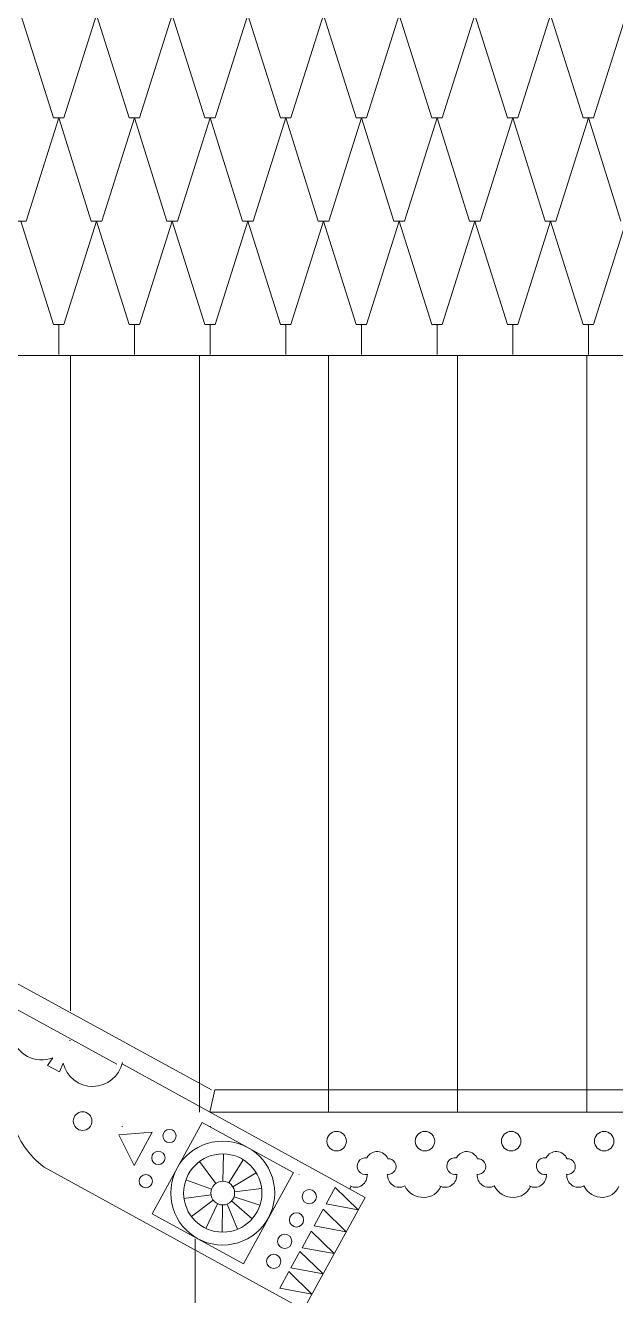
# Model space of a CAD drawing. Header units: millimetres. Extents: x 2399 to 111977, y 1313 to 59551.
# Drawn here: x 46164 to 47322, y 36305 to 38797 of the extents above; entities that cross this region are included whole.
import ezdxf

# ---------------------------------------------------------------- set-up
doc = ezdxf.new("R2010")
doc.units = ezdxf.units.MM
doc.layers.add('hatch1', color=7, linetype='Continuous', lineweight=20, true_color=0x6a6a6a)
doc.layers.add('main line', color=7, linetype='Continuous', lineweight=13)

msp = doc.modelspace()

# ---------------------------------------------------------------- linework, layer by layer
at = {"layer": 'hatch1', "color": 251, "linetype": 'Continuous', "lineweight": 20, "true_color": 0x6a6a6a}
for p, q in [((46154.7257, 38818.3853), (46218.6739, 38615.7357)), ((46303.2133, 38818.3853), (46239.2652, 38615.7357)), ((46303.2133, 38818.3853), (46367.1615, 38615.7357)), ((46451.7009, 38818.3853), (46387.7528, 38615.7357)), ((46451.7009, 38818.3853), (46515.6491, 38615.7357)), ((46600.1885, 38818.3853), (46536.2404, 38615.7357)), ((46600.1885, 38818.3853), (46664.1366, 38615.7357)), ((46748.6761, 38818.3853), (46684.728, 38615.7357)), ((46748.6761, 38818.3853), (46812.6242, 38615.7357)), ((46897.1637, 38818.3853), (46833.2156, 38615.7357)), ((46897.1637, 38818.3853), (46961.1118, 38615.7357)), ((47045.6513, 38818.3853), (46981.7031, 38615.7357)), ((47045.6513, 38818.3853), (47109.5994, 38615.7357)), ((47194.1389, 38818.3853), (47130.1907, 38615.7357)), ((47194.1389, 38818.3853), (47258.087, 38615.7357)), ((47342.6264, 38818.3853), (47278.6783, 38615.7357)), ((46228.9695, 38615.7357), (46165.0214, 38413.086)), ((46239.2652, 38615.7357), (46218.6739, 38615.7357)), ((46228.9695, 38615.7357), (46292.9177, 38413.086)), ((46377.4571, 38615.7357), (46313.509, 38413.086)), ((46387.7528, 38615.7357), (46367.1615, 38615.7357)), ((46377.4571, 38615.7357), (46441.4053, 38413.086)), ((46525.9447, 38615.7357), (46461.9966, 38413.086)), ((46536.2404, 38615.7357), (46515.6491, 38615.7357)), ((46525.9447, 38615.7357), (46589.8928, 38413.086)), ((46674.4323, 38615.7357), (46610.4842, 38413.086)), ((46684.728, 38615.7357), (46664.1366, 38615.7357)), ((46674.4323, 38615.7357), (46738.3804, 38413.086)), ((46822.9199, 38615.7357), (46758.9718, 38413.086)), ((46833.2156, 38615.7357), (46812.6242, 38615.7357)), ((46822.9199, 38615.7357), (46886.868, 38413.086)), ((46971.4075, 38615.7357), (46907.4593, 38413.086)), ((46981.7031, 38615.7357), (46961.1118, 38615.7357)), ((46971.4075, 38615.7357), (47035.3556, 38413.086)), ((47119.8951, 38615.7357), (47055.9469, 38413.086)), ((47130.1907, 38615.7357), (47109.5994, 38615.7357)), ((47119.8951, 38615.7357), (47183.8432, 38413.086)), ((47268.3827, 38615.7357), (47204.4345, 38413.086)), ((47278.6783, 38615.7357), (47258.087, 38615.7357)), ((47268.3827, 38615.7357), (47332.3308, 38413.086)), ((46165.0214, 38413.086), (46144.4301, 38413.086)), ((46154.7257, 38413.086), (46218.6739, 38210.4363)), ((46303.2133, 38413.086), (46239.2652, 38210.4363)), ((46313.509, 38413.086), (46292.9177, 38413.086)), ((46303.2133, 38413.086), (46367.1615, 38210.4363)), ((46451.7009, 38413.086), (46387.7528, 38210.4363)), ((46461.9966, 38413.086), (46441.4053, 38413.086)), ((46451.7009, 38413.086), (46515.6491, 38210.4363)), ((46600.1885, 38413.086), (46536.2404, 38210.4363)), ((46610.4842, 38413.086), (46589.8928, 38413.086)), ((46600.1885, 38413.086), (46664.1366, 38210.4363)), ((46748.6761, 38413.086), (46684.728, 38210.4363)), ((46758.9718, 38413.086), (46738.3804, 38413.086)), ((46748.6761, 38413.086), (46812.6242, 38210.4363)), ((46897.1637, 38413.086), (46833.2156, 38210.4363)), ((46907.4593, 38413.086), (46886.868, 38413.086)), ((46897.1637, 38413.086), (46961.1118, 38210.4363)), ((47045.6513, 38413.086), (46981.7031, 38210.4363)), ((47055.9469, 38413.086), (47035.3556, 38413.086)), ((47045.6513, 38413.086), (47109.5994, 38210.4363)), ((47194.1389, 38413.086), (47130.1907, 38210.4363)), ((47204.4345, 38413.086), (47183.8432, 38413.086)), ((47194.1389, 38413.086), (47258.087, 38210.4363)), ((47342.6264, 38413.086), (47278.6783, 38210.4363)), ((46239.2652, 38210.4363), (46218.6739, 38210.4363)), ((46228.9695, 38210.4363), (46228.9695, 38151.5204)), ((46387.7528, 38210.4363), (46367.1615, 38210.4363)), ((46377.4571, 38210.4363), (46377.4571, 38151.5204)), ((46536.2404, 38210.4363), (46515.6491, 38210.4363)), ((46525.9447, 38210.4363), (46525.9447, 38151.5204)), ((46525.9447, 38210.4363), (46526.3319, 38209.2094)), ((46684.728, 38210.4363), (46664.1366, 38210.4363)), ((46674.4323, 38210.4363), (46674.0452, 38209.2094)), ((46674.4323, 38210.4363), (46674.4323, 38151.5204)), ((46674.4323, 38210.4363), (46674.8194, 38209.2094)), ((46833.2156, 38210.4363), (46812.6242, 38210.4363)), ((46822.9199, 38210.4363), (46822.5328, 38209.2094)), ((46822.9199, 38210.4363), (46822.9199, 38151.5204)), ((46822.9199, 38210.4363), (46823.307, 38209.2094)), ((46981.7031, 38210.4363), (46961.1118, 38210.4363)), ((46971.4075, 38210.4363), (46971.0203, 38209.2094)), ((46971.4075, 38210.4363), (46971.4075, 38151.5204)), ((46971.4075, 38210.4363), (46971.7946, 38209.2094)), ((47130.1907, 38210.4363), (47109.5994, 38210.4363)), ((47119.8951, 38210.4363), (47119.5079, 38209.2094)), ((47119.8951, 38210.4363), (47119.8951, 38151.5204)), ((47119.8951, 38210.4363), (47120.2822, 38209.2094)), ((47278.6783, 38210.4363), (47258.087, 38210.4363)), ((47268.3827, 38210.4363), (47267.9955, 38209.2094)), ((47268.3827, 38210.4363), (47268.3827, 38151.5204)), ((47268.3827, 38210.4363), (47268.7698, 38209.2094)), ((46830.3535, 36497.447), (46353.2594, 36759.4037)), ((46510.4749, 36644.2697), (46412.4719, 36465.4097)), ((46689.2225, 36546.3283), (46510.1322, 36644.4574)), ((46376.868, 36560.1932), (46346.8842, 36620.2392)), ((46412.62, 36625.3074), (46376.868, 36560.1932)), ((46552.2293, 36582.7164), (46551.2637, 36529.2042)), ((46563.0842, 36525.736), (46591.1846, 36571.2865)), ((46505.1277, 36567.6494), (46536.9713, 36524.6323)), ((46570.7793, 36517.9814), (46616.5445, 36545.7309)), ((46591.5623, 36367.2805), (46689.5653, 36546.1405)), ((46478.5914, 36532.0357), (46528.9193, 36513.8258)), ((46474.7475, 36495.2543), (46527.842, 36502.0814)), ((46573.0088, 36498.6643), (46623.892, 36482.0696)), ((46574.0602, 36508.0244), (46627.1547, 36514.8516)), ((46830.3535, 36497.447), (46709.4763, 36277.2969)), ((46771.3691, 36516.9561), (46753.4941, 36484.4008)), ((46771.3691, 36516.9561), (46816.6232, 36472.9529)), ((46532.221, 36491.8647), (46489.4727, 36459.6612)), ((46540.7744, 36484.8647), (46517.6611, 36436.5919)), ((46550.4224, 36482.5823), (46549.4568, 36429.0701)), ((46559.594, 36484.2831), (46579.6825, 36434.6752)), ((46568.3023, 36490.4416), (46608.3814, 36454.9712)), ((46747.8319, 36474.0884), (46729.9568, 36441.5331)), ((46747.8319, 36474.0884), (46793.086, 36430.0852)), ((46816.6232, 36472.9529), (46753.4941, 36484.4008)), ((46412.4614, 36465.4155), (46591.5517, 36367.2863)), ((46724.2946, 36431.2207), (46706.4196, 36398.6654)), ((46724.2946, 36431.2207), (46769.5487, 36387.2175)), ((46793.086, 36430.0852), (46729.9568, 36441.5331)), ((46769.5487, 36387.2175), (46706.4196, 36398.6654)), ((46702.4345, 36391.4076), (46684.5595, 36358.8522)), ((46702.4345, 36391.4076), (46747.6886, 36347.4044)), ((46680.5745, 36351.5944), (46662.6994, 36319.0391)), ((46680.5745, 36351.5944), (46725.8286, 36307.5913)), ((46747.6886, 36347.4044), (46684.5595, 36358.8522)), ((46725.8286, 36307.5913), (46662.6994, 36319.0391))]:
    msp.add_line(p, q, dxfattribs=at)
for centre, radius in [((46446.33, 36617.8523), 13.0643), ((46550.8431, 36505.8932), 101.9943), ((46424.4851, 36574.896), 13.0643), ((46550.8431, 36505.8932), 76.8357), ((46399.7366, 36529.1752), 13.0643), ((46550.8431, 36505.8932), 23.3148), ((46720.6456, 36498.7538), 13.9829), ((46695.6291, 36453.1921), 13.9829), ((46672.5267, 36411.1164), 13.9829), ((46650.902, 36371.7318), 13.9829)]:
    msp.add_circle(centre, radius, dxfattribs=at)
at = {"layer": 'main line', "color": 7, "linetype": 'Continuous', "lineweight": 13}
for p, q in [((50077.9123, 38149.8902), (45924.9865, 38149.8902)), ((46251.9666, 38149.8902), (46251.9666, 36863.3086)), ((46505.2591, 38149.8902), (46505.2591, 36664.7037)), ((46758.5517, 38149.8902), (46758.5517, 36664.7037)), ((47011.8443, 38149.8902), (47011.8443, 36664.7037)), ((47265.1369, 38149.8902), (47265.1369, 36664.7037)), ((46529.0513, 36708.2011), (44257.1346, 37950.7071)), ((46342.8617, 36758.8429), (44243.4407, 37907.1933)), ((46206.6048, 36756.5199), (46217.0568, 36771.3223)), ((46230.5767, 36743.4509), (46206.6048, 36756.5199)), ((46237.4342, 36761.0851), (46230.5767, 36743.4509)), ((46830.3535, 36497.447), (46353.2594, 36759.4037)), ((46535.5799, 36708.2011), (46525.7337, 36664.7037)), ((46535.5799, 36708.2011), (50077.9123, 36708.2011)), ((46525.7337, 36664.7037), (50077.9123, 36664.7037)), ((46346.8842, 36620.2392), (46412.62, 36625.3074)), ((46200.2006, 36556.9235), (46709.4763, 36277.2969)), ((46496.4352, 36192.7155), (46496.4352, 36416.3509))]:
    msp.add_line(p, q, dxfattribs=at)
at = {"layer": 'main line', "color": 7, "linetype": 'Continuous', "lineweight": 13, "flags": 128}
for points in [[(46250.2171, 36805.172, 0.017938026), (46251.2731, 36805.7345)], [(46250.2171, 36805.172, 0.017938026), (46251.2731, 36805.7345)], [(46250.2171, 36805.172, 0.017938026), (46251.2731, 36805.7345)], [(46250.2171, 36805.172, 0.017938026), (46251.2731, 36805.7345)], [(46250.2171, 36805.172, 0.017938026), (46251.2731, 36805.7345)], [(46250.2171, 36805.172, 0.017938026), (46251.2731, 36805.7345)], [(46353.1095, 36636.6873, 0.017938026), (46354.2808, 36636.4435)], [(46353.1095, 36636.6873, 0.017938026), (46354.2808, 36636.4435)], [(46353.1095, 36636.6873, 0.017938026), (46354.2808, 36636.4435)], [(46353.1095, 36636.6873, 0.017938026), (46354.2808, 36636.4435)], [(46353.1095, 36636.6873, 0.017938026), (46354.2808, 36636.4435)], [(46353.1095, 36636.6873, 0.017938026), (46354.2808, 36636.4435)], [(46353.1095, 36636.6873, 0.017938026), (46354.2808, 36636.4435)], [(46353.1095, 36636.6873, 0.017938026), (46354.2808, 36636.4435)], [(46353.1095, 36636.6873, 0.017938026), (46354.2808, 36636.4435)], [(46353.1095, 36636.6873, 0.017938026), (46354.2808, 36636.4435)], [(46353.1095, 36636.6873, 0.017938026), (46354.2808, 36636.4435)], [(46353.1095, 36636.6873, 0.017938026), (46354.2808, 36636.4435)], [(46526.5214, 36636.6873, 0.017938026), (46527.6928, 36636.4435)], [(46526.5214, 36636.6873, 0.017938026), (46527.6928, 36636.4435)], [(46526.5214, 36636.6873, 0.017938026), (46527.6928, 36636.4435)], [(46526.5214, 36636.6873, 0.017938026), (46527.6928, 36636.4435)], [(46526.5214, 36636.6873, 0.017938026), (46527.6928, 36636.4435)], [(46526.5214, 36636.6873, 0.017938026), (46527.6928, 36636.4435)], [(46526.5214, 36636.6873, 0.017938026), (46527.6928, 36636.4435)], [(46526.5214, 36636.6873, 0.017938026), (46527.6928, 36636.4435)], [(46526.5214, 36636.6873, 0.017938026), (46527.6928, 36636.4435)], [(46526.5214, 36636.6873, 0.017938026), (46527.6928, 36636.4435)], [(46526.5214, 36636.6873, 0.017938026), (46527.6928, 36636.4435)], [(46526.5214, 36636.6873, 0.017938026), (46527.6928, 36636.4435)], [(46835.2443, 36542.5482, -1.219803903), (46833.8138, 36575.2301, -0.63216014), (46874.7778, 36573.2318, -1.067465283), (46874.5431, 36542.5482, 0.60309642), (46907.9348, 36519.7819)], [(46835.2443, 36542.5482, -1.219803903), (46833.8138, 36575.2301, -0.63216014), (46874.7778, 36573.2318, -1.067465283), (46874.5431, 36542.5482, 0.60309642), (46907.9348, 36519.7819)], [(46835.2443, 36542.5482, -1.219803903), (46833.8138, 36575.2301, -0.63216014), (46874.7778, 36573.2318, -1.067465283), (46874.5431, 36542.5482, 0.60309642), (46907.9348, 36519.7819)], [(46835.2443, 36542.5482, -1.219803903), (46833.8138, 36575.2301, -0.63216014), (46874.7778, 36573.2318, -1.067465283), (46874.5431, 36542.5482, 0.60309642), (46907.9348, 36519.7819)], [(46835.2443, 36542.5482, -1.219803903), (46833.8138, 36575.2301, -0.63216014), (46874.7778, 36573.2318, -1.067465283), (46874.5431, 36542.5482, 0.60309642), (46907.9348, 36519.7819)], [(46835.2443, 36542.5482, -1.219803903), (46833.8138, 36575.2301, -0.63216014), (46874.7778, 36573.2318, -1.067465283), (46874.5431, 36542.5482, 0.60309642), (46907.9348, 36519.7819)], [(47011.111, 36542.5482, -1.219803903), (47009.6805, 36575.2301, -0.63216014), (47050.6445, 36573.2318, -1.067465283), (47050.4098, 36542.5482, 0.60309642), (47083.8015, 36519.7819)], [(47011.111, 36542.5482, -1.219803903), (47009.6805, 36575.2301, -0.63216014), (47050.6445, 36573.2318, -1.067465283), (47050.4098, 36542.5482, 0.60309642), (47083.8015, 36519.7819)], [(47011.111, 36542.5482, -1.219803903), (47009.6805, 36575.2301, -0.63216014), (47050.6445, 36573.2318, -1.067465283), (47050.4098, 36542.5482, 0.60309642), (47083.8015, 36519.7819)], [(47011.111, 36542.5482, -1.219803903), (47009.6805, 36575.2301, -0.63216014), (47050.6445, 36573.2318, -1.067465283), (47050.4098, 36542.5482, 0.60309642), (47083.8015, 36519.7819)], [(47011.111, 36542.5482, -1.219803903), (47009.6805, 36575.2301, -0.63216014), (47050.6445, 36573.2318, -1.067465283), (47050.4098, 36542.5482, 0.60309642), (47083.8015, 36519.7819)], [(47011.111, 36542.5482, -1.219803903), (47009.6805, 36575.2301, -0.63216014), (47050.6445, 36573.2318, -1.067465283), (47050.4098, 36542.5482, 0.60309642), (47083.8015, 36519.7819)], [(47186.9776, 36542.5482, -1.219803903), (47185.5472, 36575.2301, -0.63216014), (47226.5112, 36573.2318, -1.067465283), (47226.2765, 36542.5482, 0.60309642), (47259.6682, 36519.7819)], [(47186.9776, 36542.5482, -1.219803903), (47185.5472, 36575.2301, -0.63216014), (47226.5112, 36573.2318, -1.067465283), (47226.2765, 36542.5482, 0.60309642), (47259.6682, 36519.7819)], [(47186.9776, 36542.5482, -1.219803903), (47185.5472, 36575.2301, -0.63216014), (47226.5112, 36573.2318, -1.067465283), (47226.2765, 36542.5482, 0.60309642), (47259.6682, 36519.7819)], [(47186.9776, 36542.5482, -1.219803903), (47185.5472, 36575.2301, -0.63216014), (47226.5112, 36573.2318, -1.067465283), (47226.2765, 36542.5482, 0.60309642), (47259.6682, 36519.7819)], [(47186.9776, 36542.5482, -1.219803903), (47185.5472, 36575.2301, -0.63216014), (47226.5112, 36573.2318, -1.067465283), (47226.2765, 36542.5482, 0.60309642), (47259.6682, 36519.7819)], [(47186.9776, 36542.5482, -1.219803903), (47185.5472, 36575.2301, -0.63216014), (47226.5112, 36573.2318, -1.067465283), (47226.2765, 36542.5482, 0.60309642), (47259.6682, 36519.7819)], [(46699.9334, 36542.5482, 0.017938026), (46701.1048, 36542.3043)], [(46699.9334, 36542.5482, 0.017938026), (46701.1048, 36542.3043)], [(46699.9334, 36542.5482, 0.017938026), (46701.1048, 36542.3043)], [(46699.9334, 36542.5482, 0.017938026), (46701.1048, 36542.3043)], [(46699.9334, 36542.5482, 0.017938026), (46701.1048, 36542.3043)], [(46699.9334, 36542.5482, 0.017938026), (46701.1048, 36542.3043)], [(46699.9334, 36542.5482, 0.017938026), (46701.1048, 36542.3043)], [(46699.9334, 36542.5482, 0.017938026), (46701.1048, 36542.3043)], [(46699.9334, 36542.5482, 0.017938026), (46701.1048, 36542.3043)], [(46699.9334, 36542.5482, 0.017938026), (46701.1048, 36542.3043)], [(46699.9334, 36542.5482, 0.017938026), (46701.1048, 36542.3043)], [(46699.9334, 36542.5482, 0.017938026), (46701.1048, 36542.3043)], [(46834.0465, 36542.5482, -0.60309642), (46800.6548, 36519.7819)], [(46834.0465, 36542.5482, -0.60309642), (46800.6548, 36519.7819)], [(46834.0465, 36542.5482, -0.60309642), (46800.6548, 36519.7819)], [(46834.0465, 36542.5482, -0.60309642), (46800.6548, 36519.7819)], [(46834.0465, 36542.5482, -0.60309642), (46800.6548, 36519.7819)], [(46834.0465, 36542.5482, -0.60309642), (46800.6548, 36519.7819)], [(46873.3454, 36542.5482, 0.017938026), (46874.5167, 36542.3043)], [(46873.3454, 36542.5482, 0.017938026), (46874.5167, 36542.3043)], [(46873.3454, 36542.5482, 0.017938026), (46874.5167, 36542.3043)], [(46873.3454, 36542.5482, 0.017938026), (46874.5167, 36542.3043)], [(46873.3454, 36542.5482, 0.017938026), (46874.5167, 36542.3043)], [(46873.3454, 36542.5482, 0.017938026), (46874.5167, 36542.3043)], [(46945.8625, 36497.4384, -0.304535594), (46907.9348, 36519.7819)], [(46945.8625, 36497.4384, -0.304535594), (46907.9348, 36519.7819)], [(46945.8625, 36497.4384, -0.304535594), (46907.9348, 36519.7819)], [(46945.8625, 36497.4384, -0.304535594), (46907.9348, 36519.7819)], [(46945.8625, 36497.4384, -0.304535594), (46907.9348, 36519.7819)], [(46945.8625, 36497.4384, -0.304535594), (46907.9348, 36519.7819)], [(47009.9132, 36542.5482, -0.60309642), (46976.5215, 36519.7819)], [(47009.9132, 36542.5482, -0.60309642), (46976.5215, 36519.7819)], [(47009.9132, 36542.5482, -0.60309642), (46976.5215, 36519.7819)], [(47009.9132, 36542.5482, -0.60309642), (46976.5215, 36519.7819)], [(47009.9132, 36542.5482, -0.60309642), (46976.5215, 36519.7819)], [(47009.9132, 36542.5482, -0.60309642), (46976.5215, 36519.7819)], [(47049.2121, 36542.5482, 0.017938026), (47050.3834, 36542.3043)], [(47049.2121, 36542.5482, 0.017938026), (47050.3834, 36542.3043)], [(47049.2121, 36542.5482, 0.017938026), (47050.3834, 36542.3043)], [(47049.2121, 36542.5482, 0.017938026), (47050.3834, 36542.3043)], [(47049.2121, 36542.5482, 0.017938026), (47050.3834, 36542.3043)], [(47049.2121, 36542.5482, 0.017938026), (47050.3834, 36542.3043)], [(47121.7292, 36497.4384, -0.304535594), (47083.8015, 36519.7819)], [(47121.7292, 36497.4384, -0.304535594), (47083.8015, 36519.7819)], [(47121.7292, 36497.4384, -0.304535594), (47083.8015, 36519.7819)], [(47121.7292, 36497.4384, -0.304535594), (47083.8015, 36519.7819)], [(47121.7292, 36497.4384, -0.304535594), (47083.8015, 36519.7819)], [(47121.7292, 36497.4384, -0.304535594), (47083.8015, 36519.7819)], [(47185.7799, 36542.5482, -0.60309642), (47152.3882, 36519.7819)], [(47185.7799, 36542.5482, -0.60309642), (47152.3882, 36519.7819)], [(47185.7799, 36542.5482, -0.60309642), (47152.3882, 36519.7819)], [(47185.7799, 36542.5482, -0.60309642), (47152.3882, 36519.7819)], [(47185.7799, 36542.5482, -0.60309642), (47152.3882, 36519.7819)], [(47185.7799, 36542.5482, -0.60309642), (47152.3882, 36519.7819)], [(47225.0788, 36542.5482, 0.017938026), (47226.2501, 36542.3043)], [(47225.0788, 36542.5482, 0.017938026), (47226.2501, 36542.3043)], [(47225.0788, 36542.5482, 0.017938026), (47226.2501, 36542.3043)], [(47225.0788, 36542.5482, 0.017938026), (47226.2501, 36542.3043)], [(47225.0788, 36542.5482, 0.017938026), (47226.2501, 36542.3043)], [(47225.0788, 36542.5482, 0.017938026), (47226.2501, 36542.3043)], [(47297.5959, 36497.4384, -0.304535594), (47259.6682, 36519.7819)], [(47297.5959, 36497.4384, -0.304535594), (47259.6682, 36519.7819)], [(47297.5959, 36497.4384, -0.304535594), (47259.6682, 36519.7819)], [(47297.5959, 36497.4384, -0.304535594), (47259.6682, 36519.7819)], [(47297.5959, 36497.4384, -0.304535594), (47259.6682, 36519.7819)], [(47297.5959, 36497.4384, -0.304535594), (47259.6682, 36519.7819)], [(46802.7692, 36518.797, -0.038813315), (46800.2592, 36513.9708)], [(46802.7692, 36518.797, -0.038813315), (46800.2592, 36513.9708)], [(46978.6359, 36518.797, -0.304535594), (46945.8625, 36497.4384)], [(46978.6359, 36518.797, -0.304535594), (46945.8625, 36497.4384)], [(46978.6359, 36518.797, -0.304535594), (46945.8625, 36497.4384)], [(46978.6359, 36518.797, -0.304535594), (46945.8625, 36497.4384)], [(46978.6359, 36518.797, -0.304535594), (46945.8625, 36497.4384)], [(46978.6359, 36518.797, -0.304535594), (46945.8625, 36497.4384)], [(47154.5026, 36518.797, -0.304535594), (47121.7292, 36497.4384)], [(47154.5026, 36518.797, -0.304535594), (47121.7292, 36497.4384)], [(47154.5026, 36518.797, -0.304535594), (47121.7292, 36497.4384)], [(47154.5026, 36518.797, -0.304535594), (47121.7292, 36497.4384)], [(47154.5026, 36518.797, -0.304535594), (47121.7292, 36497.4384)], [(47154.5026, 36518.797, -0.304535594), (47121.7292, 36497.4384)], [(47327.9146, 36518.797, -0.304535594), (47295.1412, 36497.4384)], [(47327.9146, 36518.797, -0.304535594), (47295.1412, 36497.4384)], [(47327.9146, 36518.797, -0.304535594), (47295.1412, 36497.4384)], [(47327.9146, 36518.797, -0.304535594), (47295.1412, 36497.4384)], [(47327.9146, 36518.797, -0.304535594), (47295.1412, 36497.4384)], [(47327.9146, 36518.797, -0.304535594), (47295.1412, 36497.4384)]]:
    msp.add_lwpolyline(points, format="xyb", dxfattribs=at)
at = {"layer": 'main line', "color": 7, "linetype": 'Continuous', "lineweight": 13}
for centre, radius in [((46275.8659, 36647.061), 18.3294), ((46774.2576, 36607.6609), 19.1338), ((46774.2576, 36607.6609), 19.1338), ((46774.2576, 36607.6609), 19.1338), ((46774.2576, 36607.6609), 19.1338), ((46774.2576, 36607.6609), 19.1338), ((46774.2576, 36607.6609), 19.1338), ((46947.6695, 36607.6609), 19.1338), ((46947.6695, 36607.6609), 19.1338), ((46947.6695, 36607.6609), 19.1338), ((46947.6695, 36607.6609), 19.1338), ((46947.6695, 36607.6609), 19.1338), ((46947.6695, 36607.6609), 19.1338), ((47116.8074, 36607.6609), 19.1338), ((47116.8074, 36607.6609), 19.1338), ((47116.8074, 36607.6609), 19.1338), ((47116.8074, 36607.6609), 19.1338), ((47116.8074, 36607.6609), 19.1338), ((47116.8074, 36607.6609), 19.1338), ((47299.4029, 36607.6609), 19.1338), ((47299.4029, 36607.6609), 19.1338), ((47299.4029, 36607.6609), 19.1338), ((47299.4029, 36607.6609), 19.1338), ((47299.4029, 36607.6609), 19.1338), ((47299.4029, 36607.6609), 19.1338)]:
    msp.add_circle(centre, radius, dxfattribs=at)
for centre, radius, start, end in [((46195.4596, 36827.0037), 59.7232, 193.2883789, 291.1997699), ((46295.5583, 36774.8126), 59.7232, 193.2883789, 347.6134714), ((46294.5742, 36686.4772), 160.2827, 194.5614739, 233.9284857)]:
    msp.add_arc(centre, radius, start, end, dxfattribs=at)

doc.saveas('drawing.dxf')
